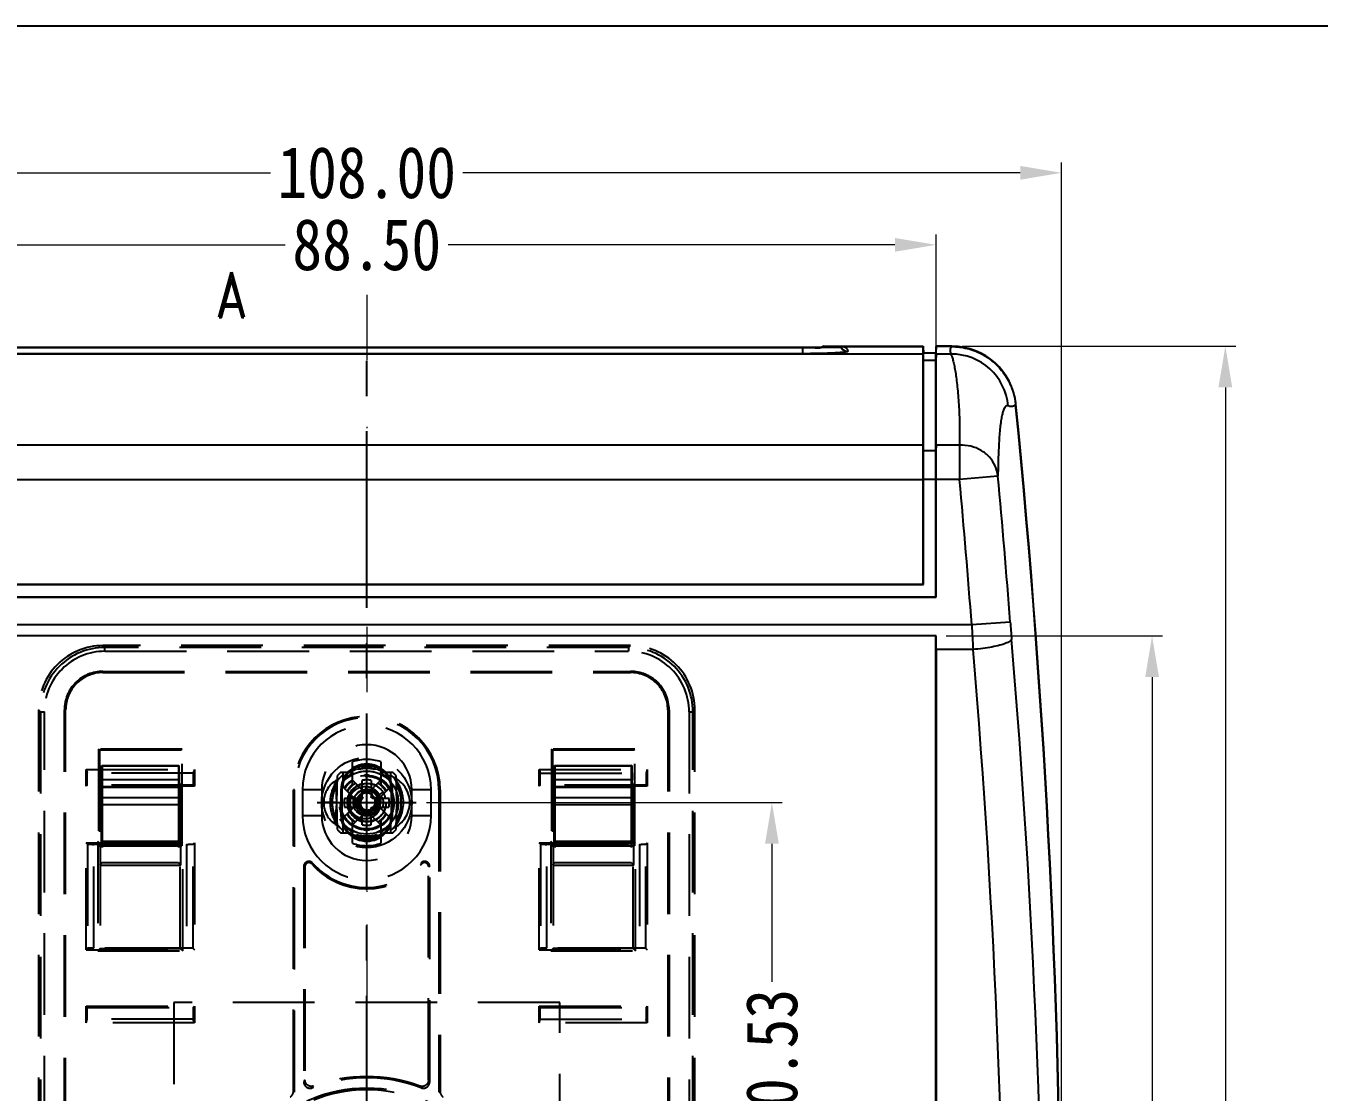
# Model space of a CAD drawing. Header units: millimetres. Extents: x -25 to 785, y -3301 to -3016.
# Drawn here: x 429.6 to 530.1, y -3098.9 to -3016 of the extents above; entities that cross this region are included whole.
import ezdxf
from ezdxf.enums import TextEntityAlignment as Align

# ---------------------------------------------------------------- set-up
doc = ezdxf.new("R2010")
doc.units = ezdxf.units.MM
for name, pattern in [('CENTER', [50.8, 31.75, -6.35, 6.35, -6.35]), ('DIVIDE', [31.75, 12.7, -6.35, 0, -6.35, 0, -6.35]), ('HIDDEN', [9.525, 6.35, -3.175])]:
    doc.linetypes.add(name, pattern=pattern)
doc.layers.add('DEFAULT_2', color=3, linetype='HIDDEN')
doc.layers.add('dim', color=3, linetype='Continuous', lineweight=9)
doc.layers.add('hatch', color=56, linetype='Continuous', lineweight=9)
doc.styles.add('FFS', font='SIMFANG.TTF', dxfattribs={"width": 0.85})
doc.styles.add('LongTou', font='romand.shx', dxfattribs={"width": 0.8, "bigfont": 'whgdtxt.shx'})
doc.dimstyles.new('YanXiu', dxfattribs={"dimtxt": 2.5, "dimasz": 2.2, "dimexe": 1, "dimexo": 0.6, "dimgap": 0.66, "dimtad": 0, "dimzin": 1, "dimdsep": 46, "dimtxsty": 'FFS', "dimcen": 0, "dimclrd": 256, "dimclre": 131, "dimclrt": 42, "dimazin": 0, "dimtfac": 1, "dimtofl": 0, "dimtmove": 0, "dimatfit": 3, "dimfxl": 0, "dimlwd": 5, "dimlwe": 5, "dimarcsym": 0})

# ---------------------------------------------------------------- blocks, each defined once
blk = doc.blocks.new('*D44')
at = {"layer": 'Defpoints', "color": 0}
for p in [(-121.56, 224.45), (-93.92, 224.45), (-97.16, 183.92)]:
    blk.add_point(p, dxfattribs=at)
at = {"layer": 'dim', "color": 131, "lineweight": 5}
for p, q in [((-120.76, 224.45), (-93.12, 224.45)), ((-96.36, 183.92), (-93.12, 183.92))]:
    blk.add_line(p, q, dxfattribs=at)
at = {"layer": 'dim', "lineweight": 5}
for p, q in [((-93.92, 221.25), (-93.92, 210.52)), ((-93.92, 187.12), (-93.92, 197.84))]:
    blk.add_line(p, q, dxfattribs=at)
at = {"layer": 'dim'}
for points in [[(-94.45, 221.25), (-93.38, 221.25), (-93.92, 224.45)], [(-94.45, 187.12), (-93.38, 187.12), (-93.92, 183.92)]]:
    blk.add_solid(points, dxfattribs=at)
at = {"layer": 'dim', "color": 42, "insert": (-93.92, 204.18), "char_height": 4, "attachment_point": 5, "rotation": 90, "style": 'FFS'}
blk.add_mtext('40.53', dxfattribs=at)
blk = doc.blocks.new('*u4')
at = {"layer": 'Defpoints', "color": 2}
blk.add_lwpolyline([(-135.77, 94.941), (135.77, 94.941), (135.77, -94.941), (-135.77, -94.941)], close=True, dxfattribs=at)
blk = doc.blocks.new('*D18')
at = {"layer": 'Defpoints', "color": 0}
for p in [(-71.41, 273.4), (-179.41, 183.92), (-71.41, 183.92)]:
    blk.add_point(p, dxfattribs=at)
at = {"layer": 'dim', "color": 131, "lineweight": 5}
for p, q in [((-179.41, 184.72), (-179.41, 274.2)), ((-71.41, 184.72), (-71.41, 274.2))]:
    blk.add_line(p, q, dxfattribs=at)
at = {"layer": 'dim', "lineweight": 5}
for p, q in [((-176.21, 273.4), (-132.89, 273.4)), ((-74.61, 273.4), (-117.93, 273.4))]:
    blk.add_line(p, q, dxfattribs=at)
at = {"layer": 'dim'}
for points in [[(-176.21, 273.93), (-176.21, 272.86), (-179.41, 273.4)], [(-74.61, 273.93), (-74.61, 272.86), (-71.41, 273.4)]]:
    blk.add_solid(points, dxfattribs=at)
at = {"layer": 'dim', "color": 42, "insert": (-125.41, 273.4), "char_height": 4, "attachment_point": 5, "style": 'FFS'}
blk.add_mtext('108.00', dxfattribs=at)
blk = doc.blocks.new('*D19')
at = {"layer": 'Defpoints', "color": 0}
for p in [(-81.16, 267.8), (-169.66, 245.42), (-81.16, 245.42)]:
    blk.add_point(p, dxfattribs=at)
at = {"layer": 'dim', "color": 131, "lineweight": 5}
for p, q in [((-169.66, 246.22), (-169.66, 268.6)), ((-81.16, 246.22), (-81.16, 268.6))]:
    blk.add_line(p, q, dxfattribs=at)
at = {"layer": 'dim', "lineweight": 5}
for p, q in [((-166.46, 267.8), (-131.75, 267.8)), ((-84.36, 267.8), (-119.07, 267.8))]:
    blk.add_line(p, q, dxfattribs=at)
at = {"layer": 'dim'}
for points in [[(-166.46, 268.33), (-166.46, 267.26), (-169.66, 267.8)], [(-84.36, 268.33), (-84.36, 267.26), (-81.16, 267.8)]]:
    blk.add_solid(points, dxfattribs=at)
at = {"layer": 'dim', "color": 42, "insert": (-125.41, 267.8), "char_height": 4, "attachment_point": 5, "style": 'FFS'}
blk.add_mtext('88.50', dxfattribs=at)
blk = doc.blocks.new('*D28')
at = {"layer": 'Defpoints', "color": 0}
for p in [(-81.18, 237.4), (-81.18, 122.43), (-64.37, 122.43)]:
    blk.add_point(p, dxfattribs=at)
at = {"layer": 'dim', "color": 131, "lineweight": 5}
for p, q in [((-80.38, 237.4), (-63.57, 237.4)), ((-80.38, 122.43), (-63.57, 122.43))]:
    blk.add_line(p, q, dxfattribs=at)
at = {"layer": 'dim', "lineweight": 5}
for p, q in [((-64.37, 234.2), (-64.37, 187.32)), ((-64.37, 125.63), (-64.37, 172.51))]:
    blk.add_line(p, q, dxfattribs=at)
at = {"layer": 'dim'}
for points in [[(-64.9, 234.2), (-63.83, 234.2), (-64.37, 237.4)], [(-64.9, 125.63), (-63.83, 125.63), (-64.37, 122.43)]]:
    blk.add_solid(points, dxfattribs=at)
at = {"layer": 'dim', "color": 42, "insert": (-64.37, 179.92), "char_height": 4, "attachment_point": 5, "rotation": 90, "style": 'FFS'}
blk.add_mtext('114.97', dxfattribs=at)
blk = doc.blocks.new('*D29')
at = {"layer": 'Defpoints', "color": 0}
for p in [(-79.92, 259.92), (-58.67, 259.92), (-81.16, 107.92)]:
    blk.add_point(p, dxfattribs=at)
at = {"layer": 'dim', "color": 131, "lineweight": 5}
for p, q in [((-79.12, 259.92), (-57.87, 259.92)), ((-80.36, 107.92), (-57.87, 107.92))]:
    blk.add_line(p, q, dxfattribs=at)
at = {"layer": 'dim', "lineweight": 5}
for p, q in [((-58.67, 256.72), (-58.67, 191.4)), ((-58.67, 111.12), (-58.67, 176.44))]:
    blk.add_line(p, q, dxfattribs=at)
at = {"layer": 'dim'}
for points in [[(-59.21, 256.72), (-58.14, 256.72), (-58.67, 259.92)], [(-59.21, 111.12), (-58.14, 111.12), (-58.67, 107.92)]]:
    blk.add_solid(points, dxfattribs=at)
at = {"layer": 'dim', "color": 42, "insert": (-58.67, 183.92), "char_height": 4, "attachment_point": 5, "rotation": 90, "style": 'FFS'}
blk.add_mtext('152.00', dxfattribs=at)
blk = doc.blocks.new('u96')
at = {"color": 7}
for p, q in [((-159.298, 259.846), (-91.526, 259.846)), ((-91.543, 259.803), (-159.281, 259.803)), ((-91.543, 259.803), (-91.543, 259.337)), ((-91.526, 259.846), (-91.526, 259.816)), ((-89.872, 259.916), (-90.084, 259.827)), ((-90.044, 259.806), (-90.063, 259.806)), ((-90.043, 259.829), (-90.044, 259.829)), ((-89.881, 259.89), (-90.043, 259.829)), ((-89.881, 259.89), (-82.162, 259.89)), ((-89.872, 259.916), (-82.162, 259.916)), ((-88.421, 259.89), (-88.544, 259.828)), ((-82.162, 259.916), (-82.161, 259.89)), ((-82.162, 259.89), (-82.135, 259.375)), ((-82.162, 241.416), (-82.162, 259.89)), ((-82.136, 259.415), (-81.188, 259.415)), ((-82.136, 258.814), (-82.136, 259.389)), ((-81.188, 259.375), (-82.136, 259.375)), ((-81.162, 259.89), (-81.189, 259.375)), ((-81.188, 258.814), (-81.188, 259.389)), ((-81.162, 259.916), (-81.163, 259.89)), ((-79.92, 259.916), (-81.162, 259.916)), ((-79.944, 259.89), (-81.162, 259.89)), ((-81.162, 240.416), (-81.162, 259.89)), ((-82.162, 259.313), (-168.662, 259.313)), ((-91.543, 259.337), (-159.281, 259.337)), ((-82.136, 258.814), (-82.162, 259.313)), ((-81.188, 258.814), (-82.136, 258.814)), ((-82.136, 241.39), (-82.136, 258.814)), ((-81.162, 259.313), (-81.188, 258.814)), ((-81.188, 240.442), (-81.188, 258.814)), ((-79.999, 259.313), (-81.162, 259.313)), ((-82.162, 252.22), (-168.662, 252.22)), ((-82.136, 251.775), (-82.162, 252.22)), ((-81.188, 251.775), (-82.136, 251.775)), ((-81.162, 252.22), (-81.188, 251.775)), ((-79.331, 252.22), (-81.162, 252.22)), ((-79.331, 252.22), (-79.331, 249.549)), ((-168.688, 249.549), (-82.136, 249.549)), ((-81.188, 249.549), (-82.136, 249.549)), ((-79.331, 249.549), (-81.188, 249.549)), ((-76.347, 249.823), (-79.331, 249.549)), ((-168.688, 241.39), (-82.136, 241.39)), ((-168.662, 241.416), (-82.162, 241.416)), ((-82.136, 241.39), (-82.162, 241.416)), ((-169.662, 240.416), (-81.162, 240.416)), ((-169.636, 240.442), (-81.188, 240.442)), ((-81.162, 240.416), (-81.188, 240.442)), ((-78.385, 238.253), (-172.439, 238.253)), ((-75.398, 238.479), (-78.385, 238.253)), ((-81.163, 237.416), (-169.661, 237.416)), ((-81.18, 237.399), (-169.644, 237.399)), ((-81.163, 237.416), (-81.18, 237.399)), ((-81.18, 122.434), (-81.18, 237.399)), ((-78.278, 236.345), (-81.162, 236.345)), ((-81.162, 236.345), (-81.162, 122.416))]:
    blk.add_line(p, q, dxfattribs=at)
at = {"color": 1, "linetype": 'CENTER', "ltscale": 0.432}
blk.add_line((-125.412, 107.916), (-125.412, 259.916), dxfattribs=at)
at = {"color": 7}
for centre, radius, start, end in [((-90.7, 349.72), 89.916, 270.0994, 270.4058), ((-88.019, 260.121), 0.601, 209.11993, 269.94941), ((-79.918, 254.925), 4.991, 5.64355, 90.02404), ((-79.993, 254.842), 4.471, 5.58381, 90.07747), ((-795.412, 183.916), 723.974, 354.334302, 5.665648), ((-795.412, 183.916), 724, 354.332411, 5.667589), ((-795.412, 183.916), 719.083, 4.333618, 5.236877), ((-795.412, 183.916), 722.079, 4.333618, 5.236877), ((250.466, 255.688), 329.313, 183.03499, 183.36749), ((87.782, 250.839), 163.647, 184.33152, 184.80261), ((-795.487, 176.012), 719.742, 354.961211, 4.808486), ((-795.487, 176.584), 722.738, 354.958803, 4.806073)]:
    blk.add_arc(centre, radius, start, end, dxfattribs=at)
blk.add_ellipse((-81.34, 238.253), major_axis=(-0.034, 10), ratio=0.0174549, start_param=-1.7628418, end_param=-1.6546189, dxfattribs=at)
for points, start_tangent, end_tangent in [([(-90.544, 259.804), (-90.778, 259.803), (-91.543, 259.803)], (-0.9999976, -0.0022025), (-1, 0)), ([(-88.02, 259.52), (-88.044, 259.499), (-88.074, 259.488), (-88.115, 259.478), (-88.168, 259.468), (-88.232, 259.457), (-88.307, 259.448), (-88.394, 259.438), (-88.49, 259.429), (-88.597, 259.42), (-88.715, 259.411), (-88.841, 259.402), (-88.977, 259.395), (-89.121, 259.387), (-89.274, 259.38), (-89.435, 259.373), (-89.603, 259.367), (-89.777, 259.362), (-89.958, 259.356), (-90.144, 259.352), (-90.335, 259.348), (-90.53, 259.345), (-90.729, 259.342), (-90.93, 259.34), (-91.133, 259.338), (-91.338, 259.337), (-91.543, 259.337)], (-0.0263534, -0.9996527), (-1, -0.0000001)), ([(-91.526, 259.846), (-91.071, 259.847), (-90.652, 259.849)], (1, 0.0000027), (0.9999833, -0.0057732)), ([(-90.652, 259.849), (-90.317, 259.852)], (0.9999833, -0.0057732), (0.9985934, 0.0530205)), ([(-90.317, 259.852), (-90.103, 259.855)], (0.9985934, 0.0530205), (0.9952313, -0.0975429)), ([(-90.044, 259.829), (-90.122, 259.825)], (-0.89682, -0.4423955), (-0.9946747, 0.1030641)), ([(-90.103, 259.855), (-90.044, 259.854)], (0.9952313, -0.0975429), (0.9842661, 0.1766925)), ([(-88.544, 259.828), (-88.661, 259.822), (-88.968, 259.815), (-89.446, 259.81), (-90.044, 259.806)], (-0.9341569, -0.3568625), (-0.9999691, -0.0078671)), ([(-88.421, 259.89), (-88.358, 259.886), (-88.33, 259.881), (-88.303, 259.875), (-88.261, 259.861), (-88.225, 259.844), (-88.193, 259.825), (-88.163, 259.802), (-88.135, 259.776), (-88.108, 259.745), (-88.083, 259.708), (-88.071, 259.687), (-88.06, 259.665), (-88.05, 259.641), (-88.041, 259.614), (-88.033, 259.586), (-88.026, 259.555), (-88.02, 259.52)], (0.9992429, -0.0389065), (0.1290125, -0.991643)), ([(-79.944, 259.89), (-80.051, 259.721), (-80.074, 259.53), (-79.999, 259.313)], (-0.6752229, -0.7376137), (0.4820532, -0.876142)), ([(-79.944, 259.89), (-78.742, 259.743), (-77.587, 259.299), (-76.59, 258.597), (-75.794, 257.675), (-75.239, 256.57), (-74.975, 255.389)], (1, 0), (0.0987232, -0.9951149)), ([(-79.999, 259.313), (-79.925, 259.128), (-79.843, 258.846), (-79.759, 258.478), (-79.676, 258.031), (-79.597, 257.51), (-79.524, 256.922), (-79.46, 256.272), (-79.406, 255.563), (-79.365, 254.801), (-79.337, 253.988), (-79.326, 253.128), (-79.331, 252.22)], (0.4560888, -0.8899343), (-0.010823, -0.9999414)), ([(-74.975, 255.389), (-75.132, 255.265), (-75.32, 255.224), (-75.543, 255.277)], (-0.6647125, -0.7470993), (-0.9183857, 0.3956864)), ([(-75.543, 255.277), (-75.671, 255.287), (-75.787, 255.201), (-75.891, 255.023), (-75.983, 254.757), (-76.064, 254.405), (-76.134, 253.971), (-76.194, 253.459), (-76.243, 252.872), (-76.282, 252.211), (-76.313, 251.482), (-76.334, 250.686), (-76.347, 249.823)], (-0.9183742, 0.395713), (-0.0106706, -0.9999431)), ([(-76.347, 249.823), (-76.563, 250.617), (-77.015, 251.302), (-77.664, 251.823), (-78.458, 252.138), (-79.331, 252.22)], (-0.1077124, 0.9941821), (-0.9991081, -0.0422267)), ([(-75.29, 237.138), (-75.416, 236.984), (-75.727, 236.825), (-76.204, 236.673), (-76.816, 236.536), (-77.522, 236.425), (-78.278, 236.345)], (-0.1886271, -0.9820488), (-0.9967308, -0.0807938))]:
    blk.add_spline(points, degree=3, dxfattribs=dict(at, start_tangent=start_tangent, end_tangent=end_tangent))
at = {"layer": 'DEFAULT_2', "color": 3, "linetype": 'HIDDEN'}
for p, q in [((-145.917, 236.646), (-145.772, 236.501)), ((-104.907, 236.646), (-145.917, 236.646)), ((-145.772, 236.202), (-145.772, 236.501)), ((-105.052, 236.501), (-145.772, 236.501)), ((-105.052, 236.501), (-104.907, 236.646)), ((-105.052, 236.501), (-105.052, 236.202)), ((-145.772, 236.202), (-105.053, 236.202)), ((-145.917, 234.646), (-145.917, 234.55)), ((-145.917, 234.646), (-104.907, 234.646)), ((-145.916, 234.55), (-104.908, 234.55)), ((-104.907, 234.55), (-104.907, 234.646)), ((-150.912, 231.651), (-150.912, 150.641)), ((-150.767, 231.506), (-150.912, 231.651)), ((-150.767, 231.506), (-150.767, 150.786)), ((-150.767, 231.506), (-150.468, 231.506)), ((-150.468, 150.787), (-150.468, 231.506)), ((-148.912, 150.641), (-148.912, 231.651)), ((-148.816, 231.651), (-148.912, 231.651)), ((-148.816, 150.642), (-148.816, 231.651)), ((-102.008, 231.651), (-102.008, 150.642)), ((-101.912, 231.651), (-102.008, 231.651)), ((-101.912, 231.651), (-101.912, 150.641)), ((-100.356, 231.506), (-100.356, 150.787)), ((-100.356, 231.506), (-100.057, 231.506)), ((-99.912, 231.651), (-100.057, 231.506)), ((-100.057, 150.786), (-100.057, 231.506)), ((-99.912, 150.641), (-99.912, 231.651)), ((-146.262, 228.597), (-146.262, 221.096)), ((-146.175, 228.509), (-146.262, 228.597)), ((-139.762, 228.597), (-146.262, 228.597)), ((-146.175, 228.509), (-146.175, 219.583)), ((-139.849, 228.509), (-146.175, 228.509)), ((-139.849, 228.509), (-139.762, 228.597)), ((-139.849, 219.583), (-139.849, 228.509)), ((-139.762, 221.096), (-139.762, 228.597)), ((-111.062, 228.597), (-111.062, 221.096)), ((-110.975, 228.509), (-111.062, 228.597)), ((-104.562, 228.597), (-111.062, 228.597)), ((-110.975, 228.509), (-110.975, 219.583)), ((-104.649, 228.509), (-110.975, 228.509)), ((-104.649, 228.509), (-104.562, 228.597)), ((-104.649, 219.583), (-104.649, 228.509)), ((-104.562, 221.096), (-104.562, 228.597)), ((-146.046, 226.208), (-146.006, 227.34)), ((-146.006, 227.34), (-145.979, 227.313)), ((-146.006, 227.34), (-140.018, 227.34)), ((-145.979, 227.313), (-145.979, 219.779)), ((-145.979, 227.313), (-140.045, 227.313)), ((-140.018, 227.34), (-140.045, 227.313)), ((-140.045, 227.313), (-140.045, 219.779)), ((-140.018, 227.34), (-139.978, 226.208)), ((-126.512, 225.852), (-126.512, 227.61)), ((-126.062, 227.221), (-126.062, 227.015)), ((-125.743, 227.075), (-125.743, 227.277)), ((-125.741, 227.277), (-125.741, 227.076)), ((-125.708, 227.281), (-125.708, 227.08)), ((-125.59, 227.291), (-125.59, 227.09)), ((-125.58, 227.291), (-125.58, 227.091)), ((-125.557, 227.292), (-125.557, 227.092)), ((-125.41, 227.096), (-125.41, 227.296)), ((-125.263, 227.292), (-125.263, 227.092)), ((-125.23, 227.29), (-125.23, 227.09)), ((-125.18, 227.287), (-125.18, 227.086)), ((-125.157, 227.084), (-125.157, 227.285)), ((-125.13, 227.282), (-125.13, 227.081)), ((-125.111, 227.28), (-125.111, 227.079)), ((-125.1, 227.279), (-125.1, 227.078)), ((-125.078, 227.276), (-125.078, 227.075)), ((-125.077, 227.075), (-125.077, 227.276)), ((-125.067, 227.275), (-125.067, 227.074)), ((-124.762, 227.015), (-124.762, 227.221)), ((-124.761, 227.221), (-124.762, 227.221)), ((-124.761, 227.221), (-124.761, 227.016)), ((-124.312, 227.61), (-124.312, 225.852)), ((-110.846, 226.208), (-110.806, 227.34)), ((-110.806, 227.34), (-104.818, 227.34)), ((-110.806, 227.34), (-110.779, 227.313)), ((-110.779, 227.313), (-110.779, 219.779)), ((-110.779, 227.313), (-104.845, 227.313)), ((-104.818, 227.34), (-104.845, 227.313)), ((-104.845, 227.313), (-104.845, 219.779)), ((-104.818, 227.34), (-104.778, 226.208)), ((-147.218, 225.715), (-147.218, 227.016)), ((-147.218, 227.016), (-147.13, 226.728)), ((-147.218, 227.016), (-138.806, 227.016)), ((-147.13, 225.803), (-147.13, 226.728)), ((-138.894, 226.728), (-147.13, 226.728)), ((-139.978, 226.208), (-146.046, 226.208)), ((-138.806, 227.016), (-138.894, 226.728)), ((-138.894, 226.728), (-138.894, 225.803)), ((-138.806, 227.016), (-138.806, 225.715)), ((-127.708, 226.525), (-127.762, 224.446)), ((-126.732, 226.796), (-127.429, 226.796)), ((-127.262, 226.796), (-127.262, 225.66)), ((-125.412, 226.446), (-125.638, 226.556)), ((-125.433, 226.568), (-125.391, 226.568)), ((-125.186, 226.556), (-125.412, 226.446)), ((-123.395, 226.796), (-124.092, 226.796)), ((-123.562, 226.796), (-123.562, 225.66)), ((-123.062, 224.446), (-123.116, 226.525)), ((-112.018, 225.715), (-112.018, 227.016)), ((-112.018, 227.016), (-111.93, 226.728)), ((-112.018, 227.016), (-103.606, 227.016)), ((-111.93, 225.803), (-111.93, 226.728)), ((-111.93, 226.728), (-103.694, 226.728)), ((-104.778, 226.208), (-110.846, 226.208)), ((-103.606, 227.016), (-103.694, 226.728)), ((-103.694, 226.728), (-103.694, 225.803)), ((-103.606, 227.016), (-103.606, 225.715)), ((-147.13, 225.803), (-147.218, 225.715)), ((-138.806, 225.715), (-147.218, 225.715)), ((-138.894, 225.803), (-147.13, 225.803)), ((-146.025, 225.621), (-146.04, 225.701)), ((-146.04, 225.701), (-139.984, 225.701)), ((-146.025, 225.621), (-146.025, 224.821)), ((-139.999, 225.621), (-146.025, 225.621)), ((-139.984, 225.701), (-139.999, 225.621)), ((-139.999, 225.621), (-139.999, 224.821)), ((-138.894, 225.803), (-138.806, 225.715)), ((-131.112, 201.999), (-131.112, 225.446)), ((-131.016, 225.446), (-131.112, 225.446)), ((-131.016, 201.943), (-131.016, 225.446)), ((-130.412, 225.446), (-130.412, 223.446)), ((-128.912, 225.446), (-130.412, 225.446)), ((-128.912, 225.446), (-128.912, 223.446)), ((-127.412, 225.446), (-127.412, 223.446)), ((-127.339, 225.446), (-127.412, 225.446)), ((-127.339, 225.446), (-127.339, 223.446)), ((-127.262, 225.66), (-126.198, 224.596)), ((-125.562, 225.232), (-126.508, 226.179)), ((-125.762, 224.901), (-125.762, 226.171)), ((-125.435, 225.2), (-125.45, 225.702)), ((-125.263, 225.232), (-124.316, 226.179)), ((-125.062, 226.171), (-125.062, 224.901)), ((-124.626, 224.596), (-123.562, 225.66)), ((-124.15, 225.257), (-124.537, 225.008)), ((-123.485, 223.446), (-123.485, 225.446)), ((-123.412, 225.446), (-123.485, 225.446)), ((-123.412, 223.446), (-123.412, 225.446)), ((-121.912, 223.446), (-121.912, 225.446)), ((-120.412, 225.446), (-121.912, 225.446)), ((-120.412, 223.446), (-120.412, 225.446)), ((-119.808, 225.446), (-119.808, 201.943)), ((-119.712, 225.446), (-119.808, 225.446)), ((-119.712, 225.446), (-119.712, 201.999)), ((-111.93, 225.803), (-112.018, 225.715)), ((-103.606, 225.715), (-112.018, 225.715)), ((-103.694, 225.803), (-111.93, 225.803)), ((-110.825, 225.621), (-110.84, 225.701)), ((-110.84, 225.701), (-104.784, 225.701)), ((-110.825, 225.621), (-110.825, 224.821)), ((-104.799, 225.621), (-110.825, 225.621)), ((-104.784, 225.701), (-104.799, 225.621)), ((-104.799, 225.621), (-104.799, 224.821)), ((-103.694, 225.803), (-103.606, 225.715)), ((-146.035, 224.301), (-146.025, 224.821)), ((-146.035, 221.323), (-146.035, 224.301)), ((-146.035, 224.301), (-139.989, 224.301)), ((-139.999, 224.821), (-146.025, 224.821)), ((-139.999, 224.821), (-139.989, 224.301)), ((-139.989, 221.323), (-139.989, 224.301)), ((-127.762, 224.446), (-128.762, 224.446)), ((-127.762, 224.446), (-127.708, 222.367)), ((-127.262, 223.232), (-126.198, 224.297)), ((-127.137, 224.796), (-125.867, 224.796)), ((-125.746, 224.832), (-125.71, 224.79)), ((-124.957, 224.796), (-123.687, 224.796)), ((-124.626, 224.297), (-123.562, 223.232)), ((-124.379, 224.446), (-123.912, 224.446)), ((-123.116, 222.368), (-123.062, 224.446)), ((-123.062, 224.446), (-122.062, 224.446)), ((-110.835, 224.301), (-110.825, 224.821)), ((-110.835, 221.323), (-110.835, 224.301)), ((-110.835, 224.301), (-104.789, 224.301)), ((-104.799, 224.821), (-110.825, 224.821)), ((-104.799, 224.821), (-104.789, 224.301)), ((-104.789, 221.323), (-104.789, 224.301)), ((-130.412, 223.446), (-128.912, 223.446)), ((-127.412, 223.446), (-127.339, 223.446)), ((-127.262, 223.232), (-127.262, 222.096)), ((-127.137, 224.096), (-125.867, 224.096)), ((-126.508, 222.714), (-125.562, 223.66)), ((-125.762, 222.721), (-125.762, 223.991)), ((-125.263, 223.66), (-124.316, 222.714)), ((-125.062, 222.721), (-125.062, 223.991)), ((-124.957, 224.096), (-123.687, 224.096)), ((-123.562, 223.232), (-123.562, 222.096)), ((-123.485, 223.446), (-123.412, 223.446)), ((-121.912, 223.446), (-120.412, 223.446)), ((-126.512, 221.282), (-126.512, 223.04)), ((-125.638, 222.336), (-125.412, 222.446)), ((-125.391, 222.324), (-125.433, 222.324)), ((-125.412, 222.446), (-125.186, 222.336)), ((-124.312, 223.04), (-124.312, 221.282)), ((-147.218, 213.01), (-147.218, 221.322)), ((-147.113, 221.216), (-147.218, 221.322)), ((-147.218, 221.322), (-138.806, 221.322)), ((-147.113, 221.216), (-147.113, 213.116)), ((-146.613, 213.133), (-146.613, 221.2)), ((-146.613, 221.2), (-139.411, 221.2)), ((-146.312, 221.416), (-146.312, 212.916)), ((-146.123, 221.228), (-146.312, 221.416)), ((-139.712, 221.416), (-146.312, 221.416)), ((-146.262, 221.096), (-146.035, 221.323)), ((-146.123, 221.228), (-146.123, 213.105)), ((-146.123, 221.228), (-139.901, 221.228)), ((-146.035, 221.323), (-139.989, 221.323)), ((-139.989, 221.323), (-139.762, 221.096)), ((-139.901, 221.228), (-139.712, 221.416)), ((-139.901, 213.105), (-139.901, 221.228)), ((-139.712, 212.916), (-139.712, 221.416)), ((-139.411, 221.2), (-139.411, 213.133)), ((-138.911, 221.216), (-138.806, 221.322)), ((-138.911, 213.116), (-138.911, 221.216)), ((-138.806, 221.322), (-138.806, 213.01)), ((-127.429, 222.096), (-126.732, 222.096)), ((-126.198, 221.968), (-126.198, 221.707)), ((-126.126, 221.946), (-126.126, 221.687)), ((-126.012, 221.865), (-126.012, 221.621)), ((-125.991, 221.911), (-125.991, 221.656)), ((-125.984, 221.859), (-125.984, 221.654)), ((-125.929, 221.847), (-125.929, 221.643)), ((-125.925, 221.897), (-125.925, 221.643)), ((-125.901, 221.842), (-125.901, 221.638)), ((-125.894, 221.891), (-125.894, 221.637)), ((-125.874, 221.837), (-125.874, 221.634)), ((-125.854, 221.884), (-125.854, 221.631)), ((-125.846, 221.832), (-125.846, 221.629)), ((-125.833, 221.88), (-125.833, 221.627)), ((-125.818, 221.827), (-125.818, 221.625)), ((-125.791, 221.874), (-125.791, 221.621)), ((-125.791, 221.823), (-125.791, 221.588)), ((-125.763, 221.87), (-125.763, 221.618)), ((-125.717, 221.864), (-125.717, 221.612)), ((-125.712, 221.813), (-125.712, 221.612)), ((-125.708, 221.813), (-125.708, 221.611)), ((-125.703, 221.862), (-125.703, 221.611)), ((-125.692, 221.811), (-125.692, 221.61)), ((-125.68, 221.81), (-125.68, 221.609)), ((-125.672, 221.809), (-125.672, 221.608)), ((-125.652, 221.807), (-125.652, 221.606)), ((-125.652, 221.807), (-125.652, 221.606)), ((-125.632, 221.805), (-125.632, 221.605)), ((-125.625, 221.805), (-125.625, 221.604)), ((-125.622, 221.855), (-125.622, 221.604)), ((-125.601, 221.803), (-125.601, 221.602)), ((-125.597, 221.803), (-125.597, 221.602)), ((-125.542, 221.799), (-125.542, 221.599)), ((-125.514, 221.798), (-125.514, 221.598)), ((-125.486, 221.797), (-125.486, 221.597)), ((-125.459, 221.797), (-125.459, 221.596)), ((-125.431, 221.796), (-125.431, 221.596)), ((-125.412, 221.846), (-125.412, 221.596)), ((-125.404, 221.796), (-125.404, 221.596)), ((-125.376, 221.796), (-125.376, 221.596)), ((-125.321, 221.798), (-125.321, 221.591)), ((-125.293, 221.799), (-125.293, 221.599)), ((-125.265, 221.8), (-125.265, 221.553)), ((-125.246, 221.801), (-125.246, 221.601)), ((-125.238, 221.802), (-125.238, 221.601)), ((-125.21, 221.804), (-125.21, 221.603)), ((-125.203, 221.855), (-125.203, 221.604)), ((-125.192, 221.805), (-125.192, 221.605)), ((-125.182, 221.806), (-125.182, 221.599)), ((-125.172, 221.807), (-125.172, 221.606)), ((-125.155, 221.809), (-125.155, 221.608)), ((-125.152, 221.809), (-125.152, 221.608)), ((-125.132, 221.811), (-125.132, 221.61)), ((-125.127, 221.811), (-125.127, 221.61)), ((-125.122, 221.862), (-125.122, 221.611)), ((-125.112, 221.813), (-125.112, 221.612)), ((-125.107, 221.864), (-125.107, 221.612)), ((-125.099, 221.815), (-125.099, 221.566)), ((-125.072, 221.818), (-125.072, 221.617)), ((-125.061, 221.87), (-125.061, 221.618)), ((-125.044, 221.822), (-125.044, 221.62)), ((-125.033, 221.874), (-125.033, 221.621)), ((-125.016, 221.826), (-125.016, 221.624)), ((-124.991, 221.88), (-124.991, 221.627)), ((-124.989, 221.83), (-124.989, 221.628)), ((-124.97, 221.884), (-124.97, 221.631)), ((-124.961, 221.835), (-124.961, 221.632)), ((-124.933, 221.84), (-124.933, 221.637)), ((-124.93, 221.891), (-124.93, 221.637)), ((-124.906, 221.845), (-124.906, 221.641)), ((-124.899, 221.897), (-124.899, 221.643)), ((-124.878, 221.85), (-124.878, 221.647)), ((-124.85, 221.856), (-124.85, 221.652)), ((-124.833, 221.911), (-124.833, 221.656)), ((-124.823, 221.862), (-124.823, 221.658)), ((-124.812, 221.865), (-124.812, 221.66)), ((-124.795, 221.869), (-124.795, 221.664)), ((-124.74, 221.883), (-124.74, 221.677)), ((-124.712, 221.89), (-124.712, 221.644)), ((-124.698, 221.946), (-124.698, 221.687)), ((-124.626, 221.968), (-124.626, 221.707)), ((-124.092, 222.096), (-123.395, 222.096)), ((-112.018, 213.01), (-112.018, 221.322)), ((-112.018, 221.322), (-103.606, 221.322)), ((-111.913, 221.216), (-112.018, 221.322)), ((-111.913, 221.216), (-111.913, 213.116)), ((-111.413, 213.133), (-111.413, 221.2)), ((-111.413, 221.2), (-104.211, 221.2)), ((-111.112, 221.416), (-111.112, 212.916)), ((-104.512, 221.416), (-111.112, 221.416)), ((-110.923, 221.228), (-111.112, 221.416)), ((-111.062, 221.096), (-110.835, 221.323)), ((-110.923, 221.228), (-110.923, 213.105)), ((-104.701, 221.228), (-110.923, 221.228)), ((-110.835, 221.323), (-104.789, 221.323)), ((-104.789, 221.323), (-104.562, 221.096)), ((-104.701, 221.228), (-104.512, 221.416)), ((-104.701, 213.105), (-104.701, 221.228)), ((-104.512, 212.916), (-104.512, 221.416)), ((-104.211, 221.2), (-104.211, 213.133)), ((-103.711, 221.216), (-103.606, 221.322)), ((-103.711, 213.116), (-103.711, 221.216)), ((-103.606, 221.322), (-103.606, 213.01)), ((-146.262, 221.096), (-139.762, 221.096)), ((-111.062, 221.096), (-104.562, 221.096)), ((-145.979, 219.779), (-146.175, 219.583)), ((-146.175, 219.583), (-139.849, 219.583)), ((-145.979, 219.779), (-140.045, 219.779)), ((-140.045, 219.779), (-139.849, 219.583)), ((-130.308, 219.477), (-130.308, 202.742)), ((-130.212, 219.477), (-130.308, 219.477)), ((-130.212, 219.477), (-130.212, 202.88)), ((-129.687, 219.676), (-129.615, 219.74)), ((-121.137, 219.676), (-121.209, 219.74)), ((-120.612, 202.88), (-120.612, 219.477)), ((-120.516, 219.477), (-120.612, 219.477)), ((-120.516, 202.742), (-120.516, 219.477)), ((-110.779, 219.779), (-110.975, 219.583)), ((-110.975, 219.583), (-104.649, 219.583)), ((-110.779, 219.779), (-104.845, 219.779)), ((-104.845, 219.779), (-104.649, 219.583)), ((-147.113, 213.116), (-147.218, 213.01)), ((-139.411, 213.133), (-146.613, 213.133)), ((-138.911, 213.116), (-138.806, 213.01)), ((-111.913, 213.116), (-112.018, 213.01)), ((-104.211, 213.133), (-111.413, 213.133)), ((-103.711, 213.116), (-103.606, 213.01)), ((-147.218, 213.01), (-138.806, 213.01)), ((-146.123, 213.105), (-146.312, 212.916)), ((-146.312, 212.916), (-139.712, 212.916)), ((-146.123, 213.105), (-139.901, 213.105)), ((-139.901, 213.105), (-139.712, 212.916)), ((-112.018, 213.01), (-103.606, 213.01)), ((-110.923, 213.105), (-111.112, 212.916)), ((-111.112, 212.916), (-104.512, 212.916)), ((-104.701, 213.105), (-110.923, 213.105)), ((-104.701, 213.105), (-104.512, 212.916)), ((-147.218, 207.316), (-147.218, 208.617)), ((-147.13, 208.529), (-147.218, 208.617)), ((-147.218, 208.617), (-138.806, 208.617)), ((-147.13, 207.605), (-147.13, 208.529)), ((-147.13, 208.529), (-138.894, 208.529)), ((-140.412, 208.916), (-140.412, 158.916)), ((-140.412, 208.916), (-140.409, 208.913)), ((-110.412, 208.916), (-140.412, 208.916)), ((-140.409, 208.913), (-140.409, 158.919)), ((-110.415, 208.913), (-140.409, 208.913)), ((-138.894, 208.529), (-138.806, 208.617)), ((-138.894, 208.529), (-138.894, 207.605)), ((-138.806, 208.617), (-138.806, 207.316)), ((-112.018, 207.316), (-112.018, 208.617)), ((-112.018, 208.617), (-103.606, 208.617)), ((-111.93, 208.529), (-112.018, 208.617)), ((-111.93, 207.605), (-111.93, 208.529)), ((-111.93, 208.529), (-103.694, 208.529)), ((-110.412, 208.916), (-110.415, 208.913)), ((-110.415, 158.919), (-110.415, 208.913)), ((-110.412, 158.916), (-110.412, 208.916)), ((-103.694, 208.529), (-103.606, 208.617)), ((-103.694, 208.529), (-103.694, 207.605)), ((-103.606, 208.617), (-103.606, 207.316)), ((-147.218, 207.316), (-147.13, 207.605)), ((-138.806, 207.316), (-147.218, 207.316)), ((-138.894, 207.605), (-147.13, 207.605)), ((-138.806, 207.316), (-138.894, 207.605)), ((-112.018, 207.316), (-111.93, 207.605)), ((-103.606, 207.316), (-112.018, 207.316)), ((-111.93, 207.605), (-103.694, 207.605)), ((-103.606, 207.316), (-103.694, 207.605)), ((-130.212, 202.88), (-130.308, 202.742)), ((-129.634, 202.276), (-129.542, 202.413)), ((-121.282, 202.413), (-121.191, 202.276)), ((-120.516, 202.742), (-120.612, 202.88)), ((-131.016, 201.943), (-131.112, 201.999)), ((-119.712, 201.999), (-119.808, 201.943))]:
    blk.add_line(p, q, dxfattribs=at)
at = {"layer": 'DEFAULT_2', "color": 1, "linetype": 'CENTER', "ltscale": 0.14}
for p, q in [((-125.412, 220.596), (-125.412, 228.296)), ((-129.262, 224.446), (-121.562, 224.446))]:
    blk.add_line(p, q, dxfattribs=at)
at = {"layer": 'DEFAULT_2', "color": 3, "linetype": 'HIDDEN'}
for centre, radius in [((-125.412, 224.446), 3.5), ((-125.412, 224.446), 2.455), ((-125.412, 224.446), 2.45), ((-125.412, 224.446), 2.125), ((-125.412, 224.446), 2.05), ((-125.412, 224.446), 1.5), ((-125.412, 224.446), 1.04), ((-125.412, 191.146), 11.126), ((-125.412, 191.146), 11)]:
    blk.add_circle(centre, radius, dxfattribs=at)
for centre, radius, start, end in [((-145.918, 231.652), 4.994, 89.97559, 180.02441), ((-145.773, 231.507), 4.994, 89.98774, 180.01226), ((-105.051, 231.507), 4.994, 359.98774, 90.01226), ((-104.906, 231.652), 4.994, 359.97559, 90.02441), ((-145.774, 231.508), 4.694, 89.97138, 180.02874), ((-105.05, 231.508), 4.694, 359.97138, 90.02874), ((-145.919, 231.653), 2.993, 89.95142, 180.04853), ((-145.919, 231.653), 2.897, 89.95571, 180.04382), ((-104.905, 231.653), 2.993, 359.9515, 90.04845), ((-104.905, 231.653), 2.897, 359.9557, 90.04383), ((-125.412, 225.446), 5.7, 0, 180), ((-125.412, 225.446), 5.604, 0, 180), ((-125.412, 225.446), 5, 0, 180), ((-125.412, 225.446), 3.5, 0, 180), ((-125.412, 225.446), 2, 0, 180), ((-125.412, 225.446), 1.927, 0, 180), ((-125.412, 224.446), 3.35, 70.83084, 109.16916), ((-125.412, 224.446), 2.907, 67.76933, 112.23046), ((-125.412, 224.446), 2.85, 67.29634, 112.70366), ((-126.762, 224.446), 2, 115.2119, 244.7881), ((-125.412, 224.446), 2.85, 130.4755, 229.5245), ((-125.412, 224.446), 3.097, 130.63878, 137.83835), ((-125.412, 224.446), 2.7, 114.04208, 133.25017), ((-125.412, 224.446), 2.695, 60.6819, 119.3181), ((-125.412, 224.446), 2.65, 75.76907, 104.19852), ((-125.412, 224.446), 1.76, 78.53254, 101.46746), ((-125.412, 224.446), 2.122, 90.56025, 96.10201), ((-125.412, 224.446), 2.122, 83.89799, 89.43975), ((-125.412, 224.446), 2.7, 46.74983, 65.95792), ((-125.412, 224.446), 2.85, 310.4755, 49.5245), ((-125.412, 224.446), 3.097, 42.16165, 49.36122), ((-124.221, 224.446), 2.159, 293.39894, 66.60106), ((-125.412, 224.444), 2.86, 36.2749, 43.67068), ((-125.412, 224.446), 2.695, 149.14695, 210.85305), ((-125.412, 224.446), 2.044, 122.56596, 147.72087), ((-125.412, 224.446), 2.031, 122.79752, 147.80262), ((-125.412, 224.446), 1.732, 119.93708, 150.06292), ((-125.412, 224.446), 1.502, 103.47935, 166.52065), ((-125.412, 224.446), 0.75, 62.18186, 117.81814), ((-125.412, 224.446), 0.95, 73.27371, 106.72629), ((-125.412, 224.446), 0.8, 79.22887, 100.77113), ((-125.412, 224.446), 1.502, 13.47935, 76.52065), ((-125.395, 224.463), 1.016, 359.03862, 46.99803), ((-125.412, 224.446), 1.732, 29.93708, 60.06292), ((-125.412, 224.446), 2.044, 32.27913, 57.43404), ((-125.412, 224.446), 2.031, 32.19738, 57.20248), ((-125.412, 224.446), 2.695, 329.14695, 30.85305), ((-125.412, 224.446), 1.76, 168.53254, 191.46746), ((-125.412, 224.446), 1.3, 166.44898, 193.55102), ((-126.53, 224.716), 0.15, 45, 166.44898), ((-125.412, 224.446), 0.95, 163.27371, 196.72629), ((-125.412, 224.446), 0.8, 169.22887, 190.77113), ((-125.412, 224.446), 0.75, 152.18186, 207.81814), ((-125.412, 224.446), 0.926, 230.65149, 43.37639), ((-125.542, 224.375), 0.5, 114.11283, 126.09708), ((-125.412, 224.446), 0.75, 332.18186, 27.81814), ((-125.412, 224.446), 0.8, 349.22887, 10.77113), ((-125.412, 224.446), 0.95, 343.27371, 16.72629), ((-124.294, 224.716), 0.15, 13.55102, 135), ((-125.412, 224.446), 1.3, 346.44898, 13.55102), ((-125.412, 224.446), 1.76, 348.53254, 11.46746), ((-125.412, 223.446), 5, 180, 0), ((-125.412, 223.446), 3.5, 180, 0), ((-125.412, 223.446), 2, 180, 0), ((-125.412, 223.446), 1.927, 180, 0), ((-125.412, 224.446), 1.732, 209.93708, 240.06292), ((-125.412, 224.446), 1.502, 193.47935, 256.52065), ((-126.53, 224.177), 0.15, 193.55102, 315), ((-125.412, 224.446), 0.75, 242.18186, 297.81814), ((-125.412, 224.446), 0.95, 253.27371, 286.72629), ((-125.412, 224.446), 0.8, 259.22887, 280.77113), ((-125.412, 224.446), 1.502, 283.47935, 346.52065), ((-125.412, 224.446), 1.732, 299.93708, 330.06292), ((-124.294, 224.177), 0.15, 225, 346.44898), ((-125.412, 224.448), 2.86, 216.27488, 219.06964), ((-125.412, 224.446), 3.097, 222.16165, 229.36122), ((-125.412, 224.446), 1.76, 258.53254, 281.46746), ((-125.412, 224.446), 2.122, 263.89799, 269.43975), ((-125.412, 224.446), 2.122, 270.56025, 276.10201), ((-125.412, 224.446), 3.097, 310.63878, 317.83835), ((-125.412, 224.446), 2.695, 240.6819, 299.3181), ((-125.412, 224.446), 2.85, 247.29634, 292.70366), ((-125.412, 224.446), 2.907, 247.76954, 292.23067), ((-125.412, 224.446), 3.35, 250.83084, 289.16916), ((-125.412, 224.446), 2.6, 252.39395, 287.60605), ((-125.412, 224.446), 2.65, 256.9139, 285.31651), ((-125.412, 224.446), 2.888, 258.01047, 272.9135), ((-125.412, 224.446), 2.883, 262.4524, 272.91856), ((-125.412, 224.446), 2.857, 271.83532, 274.61385), ((-125.412, 224.446), 2.863, 272.93898, 276.27107), ((-125.412, 224.446), 2.897, 272.90511, 276.19857), ((-125.412, 224.446), 2.883, 276.22737, 284.05043), ((-125.412, 224.446), 2.888, 276.21654, 284.02559), ((-129.912, 219.477), 0.396, 41.40962, 180), ((-129.912, 219.477), 0.3, 41.40962, 180), ((-125.412, 223.446), 5.7, 221.40962, 318.59038), ((-125.412, 223.446), 5.604, 221.40962, 318.59038), ((-120.912, 219.477), 0.396, 0, 138.59038), ((-120.912, 219.477), 0.3, 0, 138.59038), ((-125.412, 191.146), 12, 69.86675, 110.13325), ((-125.412, 191.146), 11.904, 69.22889, 110.77111), ((-131.61, 201.999), 0.498, 299.71547, 0.01518), ((-119.214, 201.999), 0.498, 179.98479, 240.28456)]:
    blk.add_arc(centre, radius, start, end, dxfattribs=at)
for centre, major_axis, ratio, start_param, end_param in [((-125.16, 224.427), (2.935, -0.225), 0.9963046, 2.7049185, 3.2117074), ((-125.664, 224.427), (2.935, 0.225), 0.9963046, -0.0701147, 0.4366742), ((-125.16, 224.465), (2.935, 0.225), 0.9963046, 3.0714779, 3.5782669), ((-125.664, 224.465), (2.935, -0.225), 0.9963046, -0.4366742, 0.0701147), ((-146.613, 221.217), (0.5, 0), 0.0349208, -3.1066861, -1.5707963), ((-139.411, 221.217), (0.5, 0), 0.0349208, -1.5707963, -0.0349066), ((-125.489, 224.446), (2.869, 0), 0.9996408, -1.7541325, -1.4927525), ((-125.49, 224.446), (2.875, 0), 0.9996361, -1.675734, -1.4926808), ((-111.413, 221.217), (0.5, 0), 0.0349208, -3.1066861, -1.5707963), ((-104.211, 221.217), (0.5, 0), 0.0349208, -1.5707963, -0.0349066), ((-146.613, 213.115), (0.5, 0), 0.0349208, 1.5707963, 3.1066861), ((-139.411, 213.115), (0.5, 0), 0.0349208, 0.0349066, 1.5707963), ((-111.413, 213.115), (0.5, 0), 0.0349208, 1.5707963, 3.1066861), ((-104.211, 213.115), (0.5, 0), 0.0349208, 0.0349066, 1.5707963)]:
    blk.add_ellipse(centre, major_axis=major_axis, ratio=ratio, start_param=start_param, end_param=end_param, dxfattribs=at)
for points, start_tangent, end_tangent in [([(-146.049, 225.996), (-146.049, 226.074), (-146.048, 226.146), (-146.046, 226.208)], (0, 1), (0.0348995, 0.9993908)), ([(-139.975, 225.996), (-139.975, 226.074), (-139.976, 226.146), (-139.978, 226.208)], (0, 1), (-0.0348995, 0.9993908)), ([(-126.512, 226.799), (-126.516, 226.783), (-126.528, 226.763), (-126.547, 226.74), (-126.575, 226.713), (-126.61, 226.683), (-126.651, 226.65), (-126.699, 226.613), (-126.753, 226.573), (-126.811, 226.531), (-126.872, 226.487), (-126.933, 226.442), (-126.991, 226.4), (-127.046, 226.361), (-127.094, 226.327), (-127.136, 226.299), (-127.171, 226.278), (-127.199, 226.263), (-127.222, 226.253), (-127.239, 226.249), (-127.252, 226.25), (-127.259, 226.256), (-127.262, 226.269)], (0, -1), (0, 1)), ([(-127.169, 225.567), (-127.118, 225.645), (-127.052, 225.736), (-126.973, 225.832), (-126.886, 225.926), (-126.793, 226.013), (-126.699, 226.092), (-126.605, 226.162), (-126.512, 226.223)], (0.5247777, 0.8512393), (0.8503055, 0.5262895)), ([(-123.562, 226.269), (-123.565, 226.257), (-123.572, 226.25), (-123.585, 226.249), (-123.602, 226.253), (-123.625, 226.262), (-123.653, 226.278), (-123.688, 226.299), (-123.729, 226.327), (-123.778, 226.361), (-123.832, 226.4), (-123.891, 226.442), (-123.952, 226.487), (-124.013, 226.531), (-124.071, 226.573), (-124.124, 226.613), (-124.173, 226.65), (-124.214, 226.683), (-124.249, 226.713), (-124.277, 226.74), (-124.296, 226.763), (-124.308, 226.783), (-124.312, 226.799)], (0, -1), (0, 1)), ([(-123.655, 225.567), (-123.706, 225.645), (-123.772, 225.736), (-123.851, 225.832), (-123.938, 225.926), (-124.031, 226.013), (-124.125, 226.092), (-124.219, 226.162), (-124.312, 226.223)], (-0.5247777, 0.8512393), (-0.8503055, 0.5262895)), ([(-110.849, 225.996), (-110.849, 226.074), (-110.848, 226.146), (-110.846, 226.208)], (0, 1), (0.0348995, 0.9993908)), ([(-104.775, 225.996), (-104.775, 226.074), (-104.776, 226.146), (-104.778, 226.208)], (0, 1), (-0.0348995, 0.9993908)), ([(-146.04, 225.701), (-146.044, 225.737), (-146.047, 225.803), (-146.048, 225.893), (-146.049, 225.996)], (-0.1942723, 0.9809476), (0, 1)), ([(-139.984, 225.701), (-139.98, 225.736), (-139.977, 225.803), (-139.976, 225.894), (-139.975, 225.996)], (0.1942723, 0.9809476), (0, 1)), ([(-127.755, 224.713), (-127.761, 224.872), (-127.767, 225.035), (-127.769, 225.206), (-127.765, 225.381), (-127.752, 225.566), (-127.727, 225.77)], (-0.0361006, 0.9993482), (0.1513706, 0.9884771)), ([(-126.512, 225.852), (-126.515, 225.848), (-126.524, 225.84), (-126.539, 225.827), (-126.561, 225.808), (-126.588, 225.784), (-126.622, 225.752), (-126.662, 225.713), (-126.709, 225.665), (-126.761, 225.606), (-126.82, 225.534), (-126.882, 225.448), (-126.947, 225.345)], (0, -1), (-0.506384, -0.8623081)), ([(-126.806, 224.771), (-126.717, 225.064), (-126.566, 225.332), (-126.359, 225.563), (-126.106, 225.746), (-125.818, 225.87), (-125.508, 225.929), (-125.192, 225.921), (-124.884, 225.845), (-124.599, 225.704), (-124.35, 225.505), (-124.15, 225.257)], (0.1852025, 0.9827004), (0.5406408, -0.8412535)), ([(-126.802, 224.516), (-126.741, 224.805), (-126.621, 225.07), (-126.448, 225.299), (-126.232, 225.484), (-125.986, 225.615), (-125.72, 225.688), (-125.45, 225.702)], (0.1007017, 0.9949167), (0.9981932, -0.0600859)), ([(-126.369, 224.04), (-126.433, 224.254), (-126.449, 224.476), (-126.415, 224.696), (-126.334, 224.903), (-126.211, 225.086), (-126.051, 225.236), (-125.862, 225.347), (-125.656, 225.412), (-125.442, 225.43)], (-0.3905492, 0.920582), (0.9996019, -0.0282128)), ([(-125.435, 225.2), (-125.604, 225.19), (-125.772, 225.141), (-125.926, 225.055), (-126.056, 224.939), (-126.161, 224.795), (-126.234, 224.627), (-126.27, 224.446)], (-0.9988483, 0.0479798), (-0.0856064, -0.996329)), ([(-126.25, 224.796), (-126.201, 224.799), (-126.153, 224.806), (-126.106, 224.818), (-126.059, 224.835), (-126.013, 224.858), (-125.967, 224.887), (-125.925, 224.921), (-125.887, 224.959), (-125.853, 225.002), (-125.824, 225.047), (-125.801, 225.093), (-125.784, 225.14), (-125.772, 225.187), (-125.765, 225.235), (-125.762, 225.284)], (1, 0), (0, 1)), ([(-125.45, 225.702), (-125.185, 225.656), (-124.94, 225.556), (-124.727, 225.408), (-124.556, 225.222), (-124.432, 225.007), (-124.36, 224.775), (-124.34, 224.54), (-124.372, 224.311), (-124.451, 224.1), (-124.571, 223.916), (-124.724, 223.768), (-124.901, 223.659), (-125.092, 223.595), (-125.286, 223.574), (-125.474, 223.597)], (0.9981932, -0.0600859), (-0.9733749, 0.2292188)), ([(-125.442, 225.43), (-125.241, 225.403), (-125.048, 225.332), (-124.877, 225.222), (-124.739, 225.082)], (0.9996019, -0.0282128), (0.6203415, -0.7843318)), ([(-124.75, 224.446), (-124.755, 224.601), (-124.797, 224.755), (-124.873, 224.895), (-124.979, 225.014), (-125.114, 225.11), (-125.27, 225.174), (-125.435, 225.2)], (0.0845977, 0.9964152), (-0.9988483, 0.0479798)), ([(-125.062, 225.284), (-125.06, 225.235), (-125.052, 225.187), (-125.04, 225.14), (-125.023, 225.093), (-125, 225.047), (-124.971, 225.002), (-124.937, 224.959), (-124.899, 224.921), (-124.857, 224.887), (-124.811, 224.858), (-124.765, 224.835), (-124.718, 224.818), (-124.671, 224.806), (-124.623, 224.799), (-124.574, 224.796)], (0, -1), (1, 0)), ([(-124.312, 225.852), (-124.309, 225.848), (-124.3, 225.84), (-124.285, 225.827), (-124.263, 225.808), (-124.236, 225.784), (-124.202, 225.752), (-124.162, 225.713), (-124.115, 225.665), (-124.063, 225.606), (-124.004, 225.534), (-123.942, 225.448), (-123.877, 225.345)], (0, -1), (0.506384, -0.8623081)), ([(-110.84, 225.701), (-110.844, 225.737), (-110.847, 225.803), (-110.848, 225.893), (-110.849, 225.996)], (-0.1942723, 0.9809476), (0, 1)), ([(-104.784, 225.701), (-104.78, 225.736), (-104.777, 225.803), (-104.776, 225.894), (-104.775, 225.996)], (0.1942723, 0.9809476), (0, 1)), ([(-127.719, 222.802), (-127.752, 222.991), (-127.773, 223.163), (-127.784, 223.321), (-127.789, 223.465), (-127.788, 223.597), (-127.785, 223.718), (-127.779, 223.829), (-127.773, 223.931), (-127.766, 224.026), (-127.76, 224.113), (-127.755, 224.194)], (-0.2017851, 0.9794298), (0.0563935, 0.9984086)), ([(-124.41, 224.031), (-124.488, 223.806), (-124.619, 223.599), (-124.798, 223.421), (-125.018, 223.286), (-125.269, 223.201), (-125.538, 223.172), (-125.812, 223.204), (-126.076, 223.297), (-126.318, 223.447), (-126.525, 223.65), (-126.684, 223.896), (-126.788, 224.173), (-126.829, 224.47), (-126.806, 224.772), (-126.716, 225.064)], (-0.211401, -0.9773994), (0.3935815, 0.9192897)), ([(-124.41, 224.031), (-124.487, 223.808), (-124.617, 223.6), (-124.797, 223.423), (-125.017, 223.287), (-125.267, 223.201), (-125.536, 223.172), (-125.81, 223.204), (-126.075, 223.296), (-126.317, 223.446), (-126.524, 223.649), (-126.683, 223.894), (-126.787, 224.172), (-126.829, 224.469), (-126.806, 224.771)], (-0.2112439, -0.9774334), (0.1852025, 0.9827004)), ([(-123.912, 224.446), (-123.946, 224.129), (-124.048, 223.828), (-124.211, 223.555), (-124.428, 223.324), (-124.69, 223.145), (-124.982, 223.026), (-125.292, 222.974), (-125.605, 222.989), (-125.906, 223.07), (-126.181, 223.213), (-126.417, 223.41), (-126.604, 223.652), (-126.733, 223.926), (-126.8, 224.219), (-126.802, 224.516)], (0, -1), (0.1007017, 0.9949167)), ([(-126.27, 224.446), (-126.265, 224.253), (-126.217, 224.063), (-126.127, 223.885), (-125.999, 223.73)], (-0.0856064, -0.996329), (0.7156103, -0.6984997)), ([(-125.381, 223.58), (-125.568, 223.625), (-125.734, 223.708), (-125.871, 223.823), (-125.974, 223.962), (-126.04, 224.114), (-126.067, 224.27), (-126.057, 224.421), (-126.014, 224.559), (-125.943, 224.676), (-125.851, 224.768), (-125.746, 224.832)], (-0.9929906, 0.1181937), (0.9131777, 0.4075616)), ([(-124.739, 225.082), (-124.622, 224.888), (-124.557, 224.674), (-124.548, 224.455), (-124.593, 224.244), (-124.688, 224.055), (-124.826, 223.899), (-124.996, 223.787), (-125.185, 223.723), (-125.38, 223.711), (-125.568, 223.75), (-125.735, 223.835), (-125.869, 223.958), (-125.963, 224.11), (-126.01, 224.277), (-126.01, 224.446)], (0.6203415, -0.7843318), (0.1440338, 0.9895728)), ([(-126.01, 224.446), (-125.977, 224.572), (-125.917, 224.685), (-125.836, 224.779)], (0.1440338, 0.9895728), (0.7361262, 0.6768443)), ([(-125.999, 223.73), (-125.831, 223.601), (-125.636, 223.514), (-125.423, 223.474), (-125.203, 223.483), (-124.986, 223.545), (-124.791, 223.655), (-124.625, 223.806), (-124.494, 223.997), (-124.41, 224.217), (-124.379, 224.446)], (0.7156103, -0.6984997), (0.0177863, 0.9998418)), ([(-125.909, 224.446), (-125.903, 224.309), (-125.859, 224.174), (-125.78, 224.055), (-125.672, 223.96), (-125.539, 223.896), (-125.393, 223.868), (-125.241, 223.879), (-125.095, 223.93), (-124.964, 224.018), (-124.858, 224.139), (-124.785, 224.284), (-124.75, 224.446)], (-0.0980991, -0.9951766), (0.0845977, 0.9964152)), ([(-125.71, 224.79), (-125.785, 224.725), (-125.845, 224.643), (-125.887, 224.548), (-125.909, 224.446)], (-0.8186365, -0.574312), (-0.0980991, -0.9951766)), ([(-125.762, 224.901), (-125.764, 224.881), (-125.769, 224.861), (-125.779, 224.842), (-125.792, 224.826), (-125.808, 224.813), (-125.827, 224.803), (-125.847, 224.798), (-125.867, 224.796)], (0, -1), (-1, 0)), ([(-124.957, 224.796), (-124.977, 224.798), (-124.997, 224.803), (-125.016, 224.813), (-125.032, 224.826), (-125.045, 224.842), (-125.055, 224.861), (-125.06, 224.881), (-125.062, 224.901)], (-1, 0), (0, 1)), ([(-124.388, 224.262), (-124.39, 224.184), (-124.397, 224.107), (-124.41, 224.031)], (0.0268705, -0.9996389), (-0.211401, -0.9773994)), ([(-127.169, 223.326), (-127.118, 223.247), (-127.052, 223.156), (-126.973, 223.06), (-126.886, 222.966), (-126.793, 222.879), (-126.699, 222.8), (-126.605, 222.73), (-126.512, 222.669)], (0.5247777, -0.8512393), (0.8503055, -0.5262895)), ([(-126.512, 223.04), (-126.515, 223.044), (-126.524, 223.052), (-126.539, 223.065), (-126.561, 223.084), (-126.588, 223.108), (-126.622, 223.14), (-126.662, 223.179), (-126.709, 223.227), (-126.761, 223.286), (-126.82, 223.358), (-126.882, 223.445), (-126.947, 223.547)], (0, 1), (-0.506384, 0.8623081)), ([(-125.762, 223.608), (-125.765, 223.657), (-125.772, 223.705), (-125.784, 223.752), (-125.801, 223.799), (-125.824, 223.845), (-125.853, 223.891), (-125.887, 223.933), (-125.925, 223.972), (-125.967, 224.005), (-126.013, 224.034), (-126.059, 224.057), (-126.106, 224.074), (-126.153, 224.086), (-126.201, 224.094), (-126.25, 224.096)], (0, 1), (-1, 0)), ([(-125.867, 224.096), (-125.847, 224.094), (-125.827, 224.089), (-125.808, 224.079), (-125.792, 224.066), (-125.779, 224.05), (-125.769, 224.031), (-125.764, 224.011), (-125.762, 223.991)], (1, 0), (0, -1)), ([(-125.062, 223.991), (-125.06, 224.011), (-125.055, 224.031), (-125.045, 224.05), (-125.032, 224.066), (-125.016, 224.08), (-124.997, 224.089), (-124.977, 224.094), (-124.957, 224.096)], (0, 1), (1, 0)), ([(-124.574, 224.096), (-124.623, 224.094), (-124.671, 224.086), (-124.718, 224.074), (-124.765, 224.057), (-124.811, 224.034), (-124.857, 224.005), (-124.899, 223.971), (-124.937, 223.933), (-124.971, 223.891), (-125, 223.845), (-125.023, 223.799), (-125.04, 223.752), (-125.052, 223.705), (-125.06, 223.657), (-125.062, 223.608)], (-1, 0), (0, -1)), ([(-124.41, 224.031), (-124.479, 223.921), (-124.562, 223.82), (-124.657, 223.73)], (-0.4709709, -0.8821488), (-0.7757236, -0.6310728)), ([(-124.312, 223.04), (-124.309, 223.044), (-124.3, 223.052), (-124.285, 223.065), (-124.263, 223.084), (-124.236, 223.108), (-124.202, 223.14), (-124.162, 223.179), (-124.115, 223.227), (-124.063, 223.286), (-124.004, 223.358), (-123.942, 223.445), (-123.877, 223.547)], (0, 1), (0.506384, 0.8623081)), ([(-123.655, 223.326), (-123.706, 223.247), (-123.772, 223.156), (-123.851, 223.06), (-123.938, 222.966), (-124.031, 222.879), (-124.125, 222.8), (-124.219, 222.73), (-124.312, 222.669)], (-0.5247777, -0.8512393), (-0.8503055, -0.5262895)), ([(-127.262, 222.623), (-127.252, 222.642), (-127.222, 222.639), (-127.17, 222.614), (-127.097, 222.567), (-127.002, 222.5), (-126.894, 222.421), (-126.777, 222.336), (-126.667, 222.255), (-126.581, 222.184), (-126.529, 222.13), (-126.512, 222.094)], (0, 1), (0, -1)), ([(-124.312, 222.094), (-124.308, 222.109), (-124.296, 222.129), (-124.277, 222.152), (-124.249, 222.179), (-124.214, 222.209), (-124.173, 222.242), (-124.125, 222.279), (-124.071, 222.319), (-124.013, 222.361), (-123.952, 222.405), (-123.891, 222.45), (-123.833, 222.492), (-123.778, 222.531), (-123.73, 222.565), (-123.688, 222.593), (-123.653, 222.614), (-123.625, 222.63), (-123.602, 222.639), (-123.585, 222.643), (-123.572, 222.642), (-123.565, 222.636), (-123.562, 222.623)], (0, 1), (0, -1)), ([(-130.308, 202.742), (-130.27, 202.551), (-130.165, 202.39), (-130.01, 202.284), (-129.823, 202.244), (-129.634, 202.276)], (0.0000672, -1), (0.9350778, 0.3544427)), ([(-129.542, 202.413), (-129.733, 202.382), (-129.919, 202.426), (-130.072, 202.533), (-130.175, 202.692), (-130.212, 202.88)], (-0.9388783, -0.3442493), (-0.000123, 1)), ([(-120.612, 202.88), (-120.649, 202.69), (-120.754, 202.531), (-120.908, 202.424), (-121.093, 202.382), (-121.282, 202.413)], (-0.0000994, -1), (-0.9388752, 0.3442577)), ([(-121.191, 202.276), (-120.999, 202.244), (-120.811, 202.286), (-120.657, 202.393), (-120.553, 202.553), (-120.516, 202.742)], (0.935037, -0.3545503), (0.0000238, 1))]:
    blk.add_spline(points, degree=3, dxfattribs=dict(at, start_tangent=start_tangent, end_tangent=end_tangent))
at = {"layer": 'hatch', "color": 2, "linetype": 'DIVIDE', "ltscale": 0.4}
blk.add_line((-125.412, 263.916), (-125.412, 103.916), dxfattribs=at)
at = {"layer": 'hatch', "color": 2}
blk.add_lwpolyline([(-125.412, 263.916, 0, 0, 0), (-128.912, 263.916, 1.05, 0, 0), (-132.412, 263.916, 0, 0, 0)], format="xyseb", dxfattribs=at)
at = {"layer": 'Defpoints', "xscale": 1.5, "yscale": 1.5, "zscale": 1.5}
blk.add_blockref('*u4', (0, 142.412), dxfattribs=at)
at = {"layer": 'hatch', "color": 6, "style": 'LongTou', "width": 0.8}
blk.add_text('A', height=3.5, dxfattribs=at).set_placement((-135.912, 263.916), align=Align.MIDDLE)
at = {"layer": 'dim'}
for base, p1, p2, picture, middle in [((-71.412, 273.398), (-179.412, 183.916), (-71.412, 183.916), '*D18', (-125.412, 273.398)), ((-81.162, 267.798), (-169.662, 245.416), (-81.162, 245.416), '*D19', (-125.412, 267.798))]:
    dim = blk.add_linear_dim(base=base, p1=p1, p2=p2, dimstyle='YanXiu', override={"dimtxt": 4, "dimasz": 3.2, "dimexe": 0.7996, "dimexo": 0.7996, "dimgap": 0.7996}, dxfattribs=at)
    dim.commit()
    dim.dimension.update_dxf_attribs({"geometry": picture, "text_midpoint": middle})
for base, p1, p2, picture, middle in [((-58.674, 259.916), (-81.162, 107.916), (-79.92, 259.916), '*D29', (-58.674, 183.916)), ((-64.3659, 122.4338), (-81.1798, 237.3993), (-81.1798, 122.4338), '*D28', (-64.3659, 179.9166)), ((-93.915, 224.446), (-97.156, 183.916), (-121.562, 224.446), '*D44', (-93.915, 204.181))]:
    dim = blk.add_linear_dim(base=base, p1=p1, p2=p2, angle=90, dimstyle='YanXiu', override={"dimtxt": 4, "dimasz": 3.2, "dimexe": 0.7996, "dimexo": 0.7996, "dimgap": 0.7996}, dxfattribs=at)
    dim.commit()
    dim.dimension.update_dxf_attribs({"geometry": picture, "text_midpoint": middle})

msp = doc.modelspace()

# ---------------------------------------------------------------- block references
msp.add_blockref('u96', (581.48, -3300.84))

doc.saveas('drawing.dxf')
